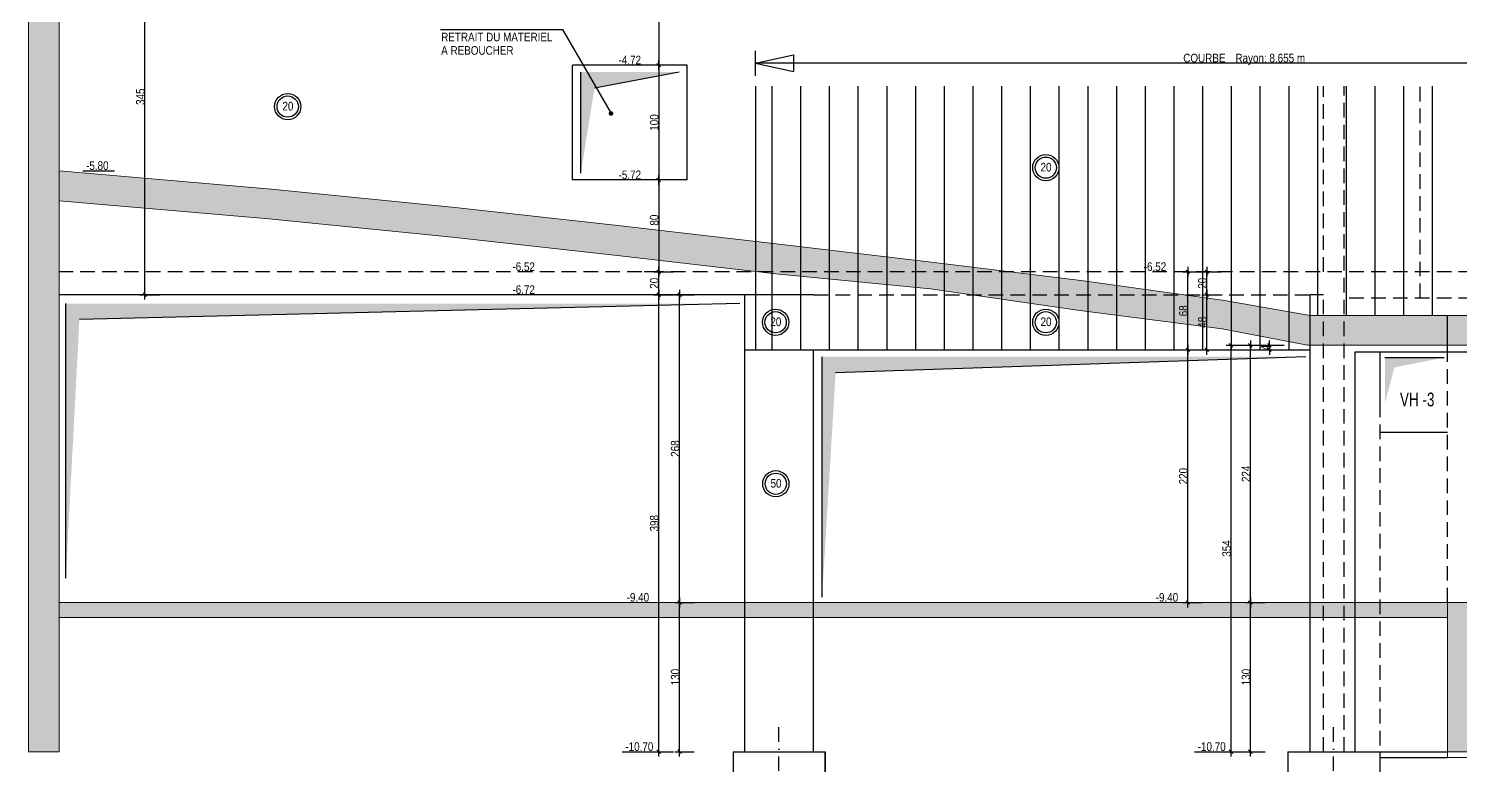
# Model space of a CAD drawing. Header units: metres. Extents: x 21407 to 29089, y -142450 to -138250.
# Drawn here: x 24736 to 27229, y -141115 to -139832 of the extents above; entities that cross this region are included whole.
import ezdxf

# ---------------------------------------------------------------- set-up
doc = ezdxf.new("R2010")
doc.units = ezdxf.units.M
doc.header["$PDMODE"] = 65
doc.linetypes.add('CACHEx2', pattern=[19.05, 12.7, -6.35])
doc.linetypes.add('TIRETPTX2', pattern=[50.8, 25.4, -12.7, 0, -12.7])
for name, color, linetype in [('01_cote_gen', 4, 'Continuous'), ('01_isolant ext', 2, 'TIRETPTX2'), ('01_linteaux', 3, 'Continuous'), ('01_murs_coup', 5, 'Continuous'), ('01_poch_BN', 9, 'Continuous'), ('01_poch_murs', 251, 'Continuous'), ('01_texte', 230, 'Continuous'), ('AA_COTES', 2, 'Continuous')]:
    doc.layers.add(name, color=color, linetype=linetype)
doc.styles.add('MATTE_TXT', font='arial.ttf')
doc.styles.add('STYLE2', font='ARIALN.TTF')
doc.dimstyles.new('JB25', dxfattribs={"dimscale": 0.1, "dimtxt": 150, "dimasz": 17, "dimexe": 0.1, "dimexo": 0.1, "dimgap": 0.09, "dimtad": 1, "dimdec": 1, "dimlfac": 0.5, "dimdsep": 46, "dimtxsty": 'STYLE2', "dimblk1": 'BOND_G', "dimblk2": 'BOND_D', "dimsah": 1, "dimcen": 1.5, "dimdle": 0.01, "dimse1": 1, "dimse2": 1, "dimclrd": 4, "dimclre": 2, "dimclrt": 5, "dimadec": 0, "dimazin": 0, "dimtfac": 2.333333, "dimtdec": 1, "dimtix": 1, "dimtmove": 2, "dimatfit": 3, "dimldrblk": 'BOND_G', "dimfxl": 1, "dimtolj": 1, "dimtzin": 0, "dimarcsym": 0})

# ---------------------------------------------------------------- blocks, each defined once
blk = doc.blocks.new('BOND_G')
at = {"layer": 'AA_COTES', "color": 0}
for p, q in [((0, -5), (0, 15)), ((5, 0), (-5, 0)), ((1.8, 1.8), (-1.8, -1.8))]:
    blk.add_line(p, q, dxfattribs=at)
blk = doc.blocks.new('BOND_D')
at = {"layer": 'AA_COTES', "color": 0}
for p, q in [((5, 0), (-5, 0)), ((-1.8, -1.8), (1.8, 1.8)), ((0, 5), (0, -15))]:
    blk.add_line(p, q, dxfattribs=at)
blk = doc.blocks.new('*D86')
at = {"layer": '01_cote_gen', "color": 4, "lineweight": -2, "transparency": 16777216}
blk.add_line((26863.7, -140829.6), (26863.7, -140385), dxfattribs=at)
at = {"layer": 'DEFPOINTS', "color": 0, "lineweight": 0, "transparency": 16777216}
for p in [(26863.7, -140383.3), (26925.3, -140383.3), (26930.3, -140831.3)]:
    blk.add_point(p, dxfattribs=at)
at = {"layer": '01_cote_gen', "color": 4, "lineweight": -2, "transparency": 16777216, "xscale": 1.7, "yscale": 1.7, "zscale": 1.7}
for name, p, rotation in [('BOND_D', (26863.7, -140383.3), 90), ('BOND_G', (26863.7, -140831.3), 270)]:
    blk.add_blockref(name, p, dxfattribs=dict(at, rotation=rotation))
at = {"layer": '01_cote_gen', "color": 5, "lineweight": 0, "transparency": 16777216, "insert": (26856.1, -140607.3), "char_height": 15, "attachment_point": 5, "rotation": 90, "style": 'STYLE2'}
blk.add_mtext('\\A1;224', dxfattribs=at)
blk = doc.blocks.new('*D87')
at = {"layer": '01_cote_gen', "color": 4, "lineweight": -2, "transparency": 16777216}
blk.add_line((25869.7, -140829.6), (25869.7, -140297), dxfattribs=at)
at = {"layer": 'DEFPOINTS', "color": 0, "lineweight": 0, "transparency": 16777216}
for p in [(25869.7, -140295.3), (25924.5, -140295.3), (25983, -140831.3)]:
    blk.add_point(p, dxfattribs=at)
at = {"layer": '01_cote_gen', "color": 4, "lineweight": -2, "transparency": 16777216, "xscale": 1.7, "yscale": 1.7, "zscale": 1.7}
for name, p, rotation in [('BOND_D', (25869.7, -140295.3), 90), ('BOND_G', (25869.7, -140831.3), 270)]:
    blk.add_blockref(name, p, dxfattribs=dict(at, rotation=rotation))
at = {"layer": '01_cote_gen', "color": 5, "lineweight": 0, "transparency": 16777216, "insert": (25862.1, -140563.3), "char_height": 15, "attachment_point": 5, "rotation": 90, "style": 'STYLE2'}
blk.add_mtext('\\A1;268', dxfattribs=at)
blk = doc.blocks.new('*D88')
at = {"layer": '01_cote_gen', "color": 4, "lineweight": -2, "transparency": 16777216}
blk.add_line((27296.1, -140397), (27296.1, -140533.6), dxfattribs=at)
at = {"layer": 'DEFPOINTS', "color": 0, "lineweight": 0, "transparency": 16777216}
for p in [(27296.9, -140395.3), (27207, -140535.3), (27296.1, -140535.3)]:
    blk.add_point(p, dxfattribs=at)
at = {"layer": '01_cote_gen', "color": 4, "lineweight": -2, "transparency": 16777216, "xscale": 1.7, "yscale": 1.7, "zscale": 1.7}
for name, p, rotation in [('BOND_G', (27296.1, -140395.3), 90), ('BOND_D', (27296.1, -140535.3), 270)]:
    blk.add_blockref(name, p, dxfattribs=dict(at, rotation=rotation))
at = {"layer": '01_cote_gen', "color": 5, "lineweight": 0, "transparency": 16777216, "insert": (27288.4, -140465.3), "char_height": 15, "attachment_point": 5, "rotation": 90, "style": 'STYLE2'}
blk.add_mtext('\\A1;70', dxfattribs=at)
blk = doc.blocks.new('*D95')
at = {"layer": '01_cote_gen', "color": 4, "lineweight": -2, "transparency": 16777216}
blk.add_line((25869.7, -141089.6), (25869.7, -140833), dxfattribs=at)
at = {"layer": 'DEFPOINTS', "color": 0, "lineweight": 0, "transparency": 16777216}
for p in [(25869.7, -140831.3), (25948.4, -140831.3), (26017, -141091.3)]:
    blk.add_point(p, dxfattribs=at)
at = {"layer": '01_cote_gen', "color": 4, "lineweight": -2, "transparency": 16777216, "xscale": 1.7, "yscale": 1.7, "zscale": 1.7}
for name, p, rotation in [('BOND_D', (25869.7, -140831.3), 90), ('BOND_G', (25869.7, -141091.3), 270)]:
    blk.add_blockref(name, p, dxfattribs=dict(at, rotation=rotation))
at = {"layer": '01_cote_gen', "color": 5, "lineweight": 0, "transparency": 16777216, "insert": (25862.1, -140961.3), "char_height": 15, "attachment_point": 5, "rotation": 90, "style": 'STYLE2'}
blk.add_mtext('\\A1;130', dxfattribs=at)
blk = doc.blocks.new('*D96')
at = {"layer": '01_cote_gen', "color": 4, "lineweight": -2, "transparency": 16777216}
blk.add_line((25833.3, -141089.6), (25833.3, -140297), dxfattribs=at)
at = {"layer": 'DEFPOINTS', "color": 0, "lineweight": 0, "transparency": 16777216}
for p in [(25833.3, -140295.3), (25983, -140295.3), (25963, -141091.3)]:
    blk.add_point(p, dxfattribs=at)
at = {"layer": '01_cote_gen', "color": 4, "lineweight": -2, "transparency": 16777216, "xscale": 1.7, "yscale": 1.7, "zscale": 1.7}
for name, p, rotation in [('BOND_D', (25833.3, -140295.3), 90), ('BOND_G', (25833.3, -141091.3), 270)]:
    blk.add_blockref(name, p, dxfattribs=dict(at, rotation=rotation))
at = {"layer": '01_cote_gen', "color": 5, "lineweight": 0, "transparency": 16777216, "insert": (25825.6, -140693.3), "char_height": 15, "attachment_point": 5, "rotation": 90, "style": 'STYLE2'}
blk.add_mtext('\\A1;398', dxfattribs=at)
blk = doc.blocks.new('*D97')
at = {"layer": '01_cote_gen', "color": 4, "lineweight": -2, "transparency": 16777216}
blk.add_line((26863.7, -141089.6), (26863.7, -140833), dxfattribs=at)
at = {"layer": 'DEFPOINTS', "color": 0, "lineweight": 0, "transparency": 16777216}
for p in [(26863.7, -140831.3), (26889.2, -140831.3), (26930.3, -141091.3)]:
    blk.add_point(p, dxfattribs=at)
at = {"layer": '01_cote_gen', "color": 4, "lineweight": -2, "transparency": 16777216, "xscale": 1.7, "yscale": 1.7, "zscale": 1.7}
for name, p, rotation in [('BOND_D', (26863.7, -140831.3), 90), ('BOND_G', (26863.7, -141091.3), 270)]:
    blk.add_blockref(name, p, dxfattribs=dict(at, rotation=rotation))
at = {"layer": '01_cote_gen', "color": 5, "lineweight": 0, "transparency": 16777216, "insert": (26856, -140961.3), "char_height": 15, "attachment_point": 5, "rotation": 90, "style": 'STYLE2'}
blk.add_mtext('\\A1;130', dxfattribs=at)
blk = doc.blocks.new('*D98')
at = {"layer": '01_cote_gen', "color": 4, "lineweight": -2, "transparency": 16777216}
blk.add_line((26830, -141089.6), (26830, -140385), dxfattribs=at)
at = {"layer": 'DEFPOINTS', "color": 0, "lineweight": 0, "transparency": 16777216}
for p in [(26830, -140383.3), (26889.2, -140383.3), (26889.2, -141091.3)]:
    blk.add_point(p, dxfattribs=at)
at = {"layer": '01_cote_gen', "color": 4, "lineweight": -2, "transparency": 16777216, "xscale": 1.7, "yscale": 1.7, "zscale": 1.7}
for name, p, rotation in [('BOND_D', (26830, -140383.3), 90), ('BOND_G', (26830, -141091.3), 270)]:
    blk.add_blockref(name, p, dxfattribs=dict(at, rotation=rotation))
at = {"layer": '01_cote_gen', "color": 5, "lineweight": 0, "transparency": 16777216, "insert": (26822.4, -140737.3), "char_height": 15, "attachment_point": 5, "rotation": 90, "style": 'STYLE2'}
blk.add_mtext('\\A1;354', dxfattribs=at)
blk = doc.blocks.new('*D99')
at = {"layer": '01_cote_gen', "color": 4, "lineweight": -2, "transparency": 16777216}
for p, q in [((26896.9, -140381.6), (26896.9, -140379.9)), ((26896.9, -140383.3), (26896.9, -140391.3)), ((26896.9, -140393), (26896.9, -140394.7))]:
    blk.add_line(p, q, dxfattribs=at)
at = {"layer": 'DEFPOINTS', "color": 0, "lineweight": 0, "transparency": 16777216}
for p in [(26896.9, -140391.3), (26968, -140383.3), (26968, -140391.3)]:
    blk.add_point(p, dxfattribs=at)
at = {"layer": '01_cote_gen', "color": 4, "lineweight": -2, "transparency": 16777216, "xscale": 1.7, "yscale": 1.7, "zscale": 1.7}
for name, p, rotation in [('BOND_G', (26896.9, -140383.3), 270), ('BOND_D', (26896.9, -140391.3), 90)]:
    blk.add_blockref(name, p, dxfattribs=dict(at, rotation=rotation))
at = {"layer": '01_cote_gen', "color": 5, "lineweight": 0, "transparency": 16777216, "insert": (26889.4, -140387.3), "char_height": 15, "attachment_point": 5, "rotation": 90, "style": 'STYLE2'}
blk.add_mtext('\\A1;4', dxfattribs=at)
blk = doc.blocks.new('*D100')
at = {"layer": '01_cote_gen', "color": 4, "lineweight": -2, "transparency": 16777216}
blk.add_line((26754.6, -140829.6), (26754.6, -140393), dxfattribs=at)
at = {"layer": 'DEFPOINTS', "color": 0, "lineweight": 0, "transparency": 16777216}
for p in [(26754.6, -140391.3), (26775.1, -140391.3), (26765.3, -140831.3)]:
    blk.add_point(p, dxfattribs=at)
at = {"layer": '01_cote_gen', "color": 4, "lineweight": -2, "transparency": 16777216, "xscale": 1.7, "yscale": 1.7, "zscale": 1.7}
for name, p, rotation in [('BOND_D', (26754.6, -140391.3), 90), ('BOND_G', (26754.6, -140831.3), 270)]:
    blk.add_blockref(name, p, dxfattribs=dict(at, rotation=rotation))
at = {"layer": '01_cote_gen', "color": 5, "lineweight": 0, "transparency": 16777216, "insert": (26747, -140611.3), "char_height": 15, "attachment_point": 5, "rotation": 90, "style": 'STYLE2'}
blk.add_mtext('\\A1;220', dxfattribs=at)
blk = doc.blocks.new('*D101')
at = {"layer": '01_cote_gen', "color": 4, "lineweight": -2, "transparency": 16777216}
blk.add_line((26754.6, -140389.6), (26754.6, -140257), dxfattribs=at)
at = {"layer": 'DEFPOINTS', "color": 0, "lineweight": 0, "transparency": 16777216}
for p in [(26754.6, -140255.3), (26790.7, -140255.3), (26780.1, -140391.3)]:
    blk.add_point(p, dxfattribs=at)
at = {"layer": '01_cote_gen', "color": 4, "lineweight": -2, "transparency": 16777216, "xscale": 1.7, "yscale": 1.7, "zscale": 1.7}
for name, p, rotation in [('BOND_D', (26754.6, -140255.3), 90), ('BOND_G', (26754.6, -140391.3), 270)]:
    blk.add_blockref(name, p, dxfattribs=dict(at, rotation=rotation))
at = {"layer": '01_cote_gen', "color": 5, "lineweight": 0, "transparency": 16777216, "insert": (26747, -140323.3), "char_height": 15, "attachment_point": 5, "rotation": 90, "style": 'STYLE2'}
blk.add_mtext('\\A1;68', dxfattribs=at)
blk = doc.blocks.new('*D102')
at = {"layer": '01_cote_gen', "color": 4, "lineweight": -2, "transparency": 16777216}
blk.add_line((26787.8, -140389.6), (26787.8, -140297), dxfattribs=at)
at = {"layer": 'DEFPOINTS', "color": 0, "lineweight": 0, "transparency": 16777216}
for p in [(26787.8, -140295.3), (26852.1, -140295.3), (26791.7, -140391.3)]:
    blk.add_point(p, dxfattribs=at)
at = {"layer": '01_cote_gen', "color": 4, "lineweight": -2, "transparency": 16777216, "xscale": 1.7, "yscale": 1.7, "zscale": 1.7}
for name, p, rotation in [('BOND_D', (26787.8, -140295.3), 90), ('BOND_G', (26787.8, -140391.3), 270)]:
    blk.add_blockref(name, p, dxfattribs=dict(at, rotation=rotation))
at = {"layer": '01_cote_gen', "color": 5, "lineweight": 0, "transparency": 16777216, "insert": (26780.1, -140343.3), "char_height": 15, "attachment_point": 5, "rotation": 90, "style": 'STYLE2'}
blk.add_mtext('\\A1;48', dxfattribs=at)
blk = doc.blocks.new('*D103')
at = {"layer": '01_cote_gen', "color": 4, "lineweight": -2, "transparency": 16777216}
blk.add_line((26787.8, -140293.6), (26787.8, -140257), dxfattribs=at)
at = {"layer": 'DEFPOINTS', "color": 0, "lineweight": 0, "transparency": 16777216}
for p in [(26787.8, -140255.3), (26871.6, -140255.3), (26871.6, -140295.3)]:
    blk.add_point(p, dxfattribs=at)
at = {"layer": '01_cote_gen', "color": 4, "lineweight": -2, "transparency": 16777216, "xscale": 1.7, "yscale": 1.7, "zscale": 1.7}
for name, p, rotation in [('BOND_D', (26787.8, -140255.3), 90), ('BOND_G', (26787.8, -140295.3), 270)]:
    blk.add_blockref(name, p, dxfattribs=dict(at, rotation=rotation))
at = {"layer": '01_cote_gen', "color": 5, "lineweight": 0, "transparency": 16777216, "insert": (26780.1, -140275.3), "char_height": 15, "attachment_point": 5, "rotation": 90, "style": 'STYLE2'}
blk.add_mtext('\\A1;20', dxfattribs=at)
blk = doc.blocks.new('*D104')
at = {"layer": '01_cote_gen', "color": 4, "lineweight": -2, "transparency": 16777216}
blk.add_line((25833.3, -140293.6), (25833.3, -140257), dxfattribs=at)
at = {"layer": 'DEFPOINTS', "color": 0, "lineweight": 0, "transparency": 16777216}
for p in [(25833.3, -140255.3), (25850.4, -140255.3), (25850.4, -140295.3)]:
    blk.add_point(p, dxfattribs=at)
at = {"layer": '01_cote_gen', "color": 4, "lineweight": -2, "transparency": 16777216, "xscale": 1.7, "yscale": 1.7, "zscale": 1.7}
for name, p, rotation in [('BOND_D', (25833.3, -140255.3), 90), ('BOND_G', (25833.3, -140295.3), 270)]:
    blk.add_blockref(name, p, dxfattribs=dict(at, rotation=rotation))
at = {"layer": '01_cote_gen', "color": 5, "lineweight": 0, "transparency": 16777216, "insert": (25825.6, -140275.3), "char_height": 15, "attachment_point": 5, "rotation": 90, "style": 'STYLE2'}
blk.add_mtext('\\A1;20', dxfattribs=at)
blk = doc.blocks.new('*D127')
at = {"layer": '01_cote_gen', "color": 4, "lineweight": -2, "transparency": 16777216}
blk.add_line((25833.3, -139647), (25833.3, -139893.6), dxfattribs=at)
at = {"layer": 'DEFPOINTS', "color": 0, "lineweight": 0, "transparency": 16777216}
for p in [(25830.4, -139645.3), (25830.4, -139895.3), (25833.3, -139895.3)]:
    blk.add_point(p, dxfattribs=at)
at = {"layer": '01_cote_gen', "color": 4, "lineweight": -2, "transparency": 16777216, "xscale": 1.7, "yscale": 1.7, "zscale": 1.7}
for name, p, rotation in [('BOND_G', (25833.3, -139645.3), 90), ('BOND_D', (25833.3, -139895.3), 270)]:
    blk.add_blockref(name, p, dxfattribs=dict(at, rotation=rotation))
at = {"layer": '01_cote_gen', "color": 5, "lineweight": 0, "transparency": 16777216, "insert": (25825.6, -139770.3), "char_height": 15, "attachment_point": 5, "rotation": 90, "style": 'STYLE2'}
blk.add_mtext('\\A1;125', dxfattribs=at)
blk = doc.blocks.new('*D128')
at = {"layer": '01_cote_gen', "color": 4, "lineweight": -2, "transparency": 16777216}
blk.add_line((25833.3, -139897), (25833.3, -140093.6), dxfattribs=at)
at = {"layer": 'DEFPOINTS', "color": 0, "lineweight": 0, "transparency": 16777216}
for p in [(25783, -139895.3), (25805.2, -140095.3), (25833.3, -140095.3)]:
    blk.add_point(p, dxfattribs=at)
at = {"layer": '01_cote_gen', "color": 4, "lineweight": -2, "transparency": 16777216, "xscale": 1.7, "yscale": 1.7, "zscale": 1.7}
for name, p, rotation in [('BOND_G', (25833.3, -139895.3), 90), ('BOND_D', (25833.3, -140095.3), 270)]:
    blk.add_blockref(name, p, dxfattribs=dict(at, rotation=rotation))
at = {"layer": '01_cote_gen', "color": 5, "lineweight": 0, "transparency": 16777216, "insert": (25825.6, -139995.3), "char_height": 15, "attachment_point": 5, "rotation": 90, "style": 'STYLE2'}
blk.add_mtext('\\A1;100', dxfattribs=at)
blk = doc.blocks.new('*D129')
at = {"layer": '01_cote_gen', "color": 4, "lineweight": -2, "transparency": 16777216}
blk.add_line((25833.3, -140097), (25833.3, -140253.6), dxfattribs=at)
at = {"layer": 'DEFPOINTS', "color": 0, "lineweight": 0, "transparency": 16777216}
for p in [(25859.1, -140095.3), (25833.3, -140255.3), (25841.8, -140255.3)]:
    blk.add_point(p, dxfattribs=at)
at = {"layer": '01_cote_gen', "color": 4, "lineweight": -2, "transparency": 16777216, "xscale": 1.7, "yscale": 1.7, "zscale": 1.7}
for name, p, rotation in [('BOND_G', (25833.3, -140095.3), 90), ('BOND_D', (25833.3, -140255.3), 270)]:
    blk.add_blockref(name, p, dxfattribs=dict(at, rotation=rotation))
at = {"layer": '01_cote_gen', "color": 5, "lineweight": 0, "transparency": 16777216, "insert": (25825.6, -140165.3), "char_height": 15, "attachment_point": 5, "rotation": 90, "style": 'STYLE2'}
blk.add_mtext('\\A1;80', dxfattribs=at)
blk = doc.blocks.new('*D133')
at = {"layer": '01_cote_gen', "color": 4, "lineweight": -2, "transparency": 16777216}
blk.add_line((24938.4, -140293.6), (24938.4, -139607), dxfattribs=at)
at = {"layer": 'DEFPOINTS', "color": 0, "lineweight": 0, "transparency": 16777216}
for p in [(24938.4, -139605.3), (24984.4, -139605.3), (24944.5, -140295.3)]:
    blk.add_point(p, dxfattribs=at)
at = {"layer": '01_cote_gen', "color": 4, "lineweight": -2, "transparency": 16777216, "xscale": 1.7, "yscale": 1.7, "zscale": 1.7}
for name, p, rotation in [('BOND_D', (24938.4, -139605.3), 90), ('BOND_G', (24938.4, -140295.3), 270)]:
    blk.add_blockref(name, p, dxfattribs=dict(at, rotation=rotation))
at = {"layer": '01_cote_gen', "color": 5, "lineweight": 0, "transparency": 16777216, "insert": (24930.7, -139950.3), "char_height": 15, "attachment_point": 5, "rotation": 90, "style": 'STYLE2'}
blk.add_mtext('\\A1;345', dxfattribs=at)

msp = doc.modelspace()

# ---------------------------------------------------------------- hatches: boundary and pattern name
at = {"layer": '01_poch_BN', "lineweight": 0}
h = msp.add_hatch(color=256, dxfattribs=at)
h.dxf.hatch_style = 1
h.paths.add_polyline_path([(27781.52, -139932.07), (27741.52, -139932.07), (27741.52, -140255.31), (27781.52, -140255.31)])
h.paths.add_polyline_path([(24789.02, -139257.31), (24736.02, -139257.31), (24736.02, -141091.31), (24789.02, -141091.31)])
h.paths.add_polyline_path([(27207.02, -140831.31), (24789.02, -140831.31), (24789.02, -140857.31), (27207.02, -140857.31)])
h.paths.add_polyline_path([(27525.41, -140383.31), (27525.41, -140331.31), (26968.03, -140331.31), (26821.51, -140306.08), (26573.02, -140271.31), (26313.02, -140239.31), (26043.02, -140207.31), (25767.02, -140175.31), (25479.02, -140143.31), (25159.02, -140111.31), (24789.02, -140079.31), (24789.02, -140131.51), (25154.19, -140163.09), (25473.56, -140195.02), (25761.15, -140226.98), (26036.96, -140258.96), (26306.78, -140284.94), (26566.54, -140322.91), (26814.78, -140354.68), (26963.06, -140383.31)])
h.paths.add_polyline_path([(27741.52, -140331.31), (27741.52, -140383.31), (27741.52, -140395.31), (27841.52, -140395.31), (27841.52, -140301.31), (27900.03, -140301.31), (27900.03, -140255.31), (27741.52, -140255.31)])
h = msp.add_hatch(color=256, dxfattribs=at)
h.dxf.hatch_style = 1
h.paths.add_polyline_path([(27900.03, -140831.31), (27781.52, -140831.31), (27741.52, -140831.31), (27207.02, -140831.31), (27207.02, -141091.31), (27371.52, -141091.31), (27741.52, -141091.31), (27741.52, -141051.31), (27243.02, -141051.31), (27243.02, -140871.31), (27741.52, -140871.31), (27741.52, -140891.31), (27781.52, -140891.31), (27781.52, -140871.31), (27900.03, -140871.31)])
h.paths.add_polyline_path([(27781.52, -141031.31), (27741.52, -141031.31), (27741.52, -141274.37), (27781.52, -141274.37)])

# ---------------------------------------------------------------- linework, layer by layer
at = {"layer": '01_isolant ext'}
for p, q in [((26042.29, -141379.31), (26042.29, -141031.73)), ((26042.65, -141379.31), (26042.65, -141031.73)), ((27008.65, -141379.31), (27008.65, -141031.73))]:
    msp.add_line(p, q, dxfattribs=at)
at = {"layer": '01_linteaux'}
for p, q in [((25683.02, -140095.31), (25683.02, -139895.31)), ((25883.02, -139895.31), (25683.02, -139895.31)), ((25883.02, -140095.31), (25883.02, -139895.31)), ((25883.02, -140095.31), (25683.02, -140095.31)), ((26103.02, -140295.31), (24789.02, -140295.31)), ((25983.02, -141091.31), (25983.02, -140295.31)), ((26968.03, -141091.31), (26968.03, -140295.31)), ((27207.02, -140401.31), (27207.02, -140331.31)), ((25983.02, -140391.31), (26968.03, -140391.31)), ((26103.02, -141091.31), (26103.02, -140391.31)), ((27045.52, -140395.31), (27045.52, -141091.31)), ((27525.41, -140395.31), (27045.52, -140395.31)), ((27089.01, -140395.31), (27089.01, -140483.31)), ((27207.02, -140535.31), (27089.01, -140535.31)), ((25962.65, -141091.31), (26122.65, -141091.31)), ((25962.65, -141091.31), (25962.65, -141231.31)), ((25963.02, -141091.31), (26123.01, -141091.31)), ((25963.02, -141091.31), (25963.02, -141231.31)), ((26122.65, -141091.31), (26122.65, -141231.31)), ((26123.01, -141091.31), (26123.01, -141231.31)), ((26929.02, -141091.31), (27089.01, -141091.31)), ((26929.02, -141091.31), (26929.02, -141231.31)), ((27027.02, -141091.31), (27207.02, -141091.31)), ((27089.01, -141091.31), (27089.01, -141231.31)), ((27089.01, -141101.31), (27207.02, -141101.31))]:
    msp.add_line(p, q, dxfattribs=at)
at = {"layer": '01_linteaux', "linetype": 'CACHEx2', "ltscale": 2}
for p, q in [((26991.02, -140255.31), (26991.02, -139932.07)), ((27027.02, -141091.31), (27027.02, -139932.07)), ((27159.52, -140301.31), (27159.52, -139932.07)), ((27480.32, -140255.31), (24789.02, -140255.31)), ((26103.02, -140295.31), (26968.03, -140295.31)), ((26991.02, -140295.31), (26968.03, -140295.31)), ((26991.02, -141091.31), (26991.02, -140295.31)), ((27480.32, -140301.31), (27027.02, -140301.31)), ((27207.02, -140831.31), (27207.02, -140331.31)), ((27089.01, -140483.31), (27089.01, -141091.31))]:
    msp.add_line(p, q, dxfattribs=at)
at = {"layer": '01_murs_coup', "linetype": 'Continuous', "lineweight": 5}
for p, q in [((24789.02, -141091.31), (24789.02, -139137.31)), ((24736.02, -141091.31), (24736.02, -139257.31)), ((25159.02, -140111.31), (24789.02, -140079.31)), ((25479.02, -140143.31), (25159.02, -140111.31)), ((25154.19, -140163.09), (24789.02, -140131.51)), ((25767.02, -140175.31), (25479.02, -140143.31)), ((25473.56, -140195.02), (25154.19, -140163.09)), ((25761.15, -140226.98), (25473.56, -140195.02)), ((26043.02, -140207.31), (25767.02, -140175.31)), ((26313.02, -140239.31), (26043.02, -140207.31)), ((26036.96, -140258.96), (25761.15, -140226.98)), ((26573.02, -140271.31), (26313.02, -140239.31)), ((26306.78, -140284.94), (26036.96, -140258.96)), ((26818.4, -140305.54), (26573.02, -140271.31)), ((26566.54, -140322.91), (26306.78, -140284.94)), ((26814.78, -140354.68), (26566.54, -140322.91)), ((26968.03, -140331.31), (26818.4, -140305.54)), ((26968.03, -140331.31), (27525.41, -140331.31)), ((26963.06, -140383.31), (26814.78, -140354.68)), ((26963.06, -140383.31), (27525.41, -140383.31)), ((24789.02, -140831.31), (27207.02, -140831.31)), ((27207.02, -140831.31), (27207.02, -141101.31)), ((27207.02, -140831.31), (27741.52, -140831.31)), ((24789.02, -140857.31), (27207.02, -140857.31)), ((27207.02, -141091.31), (27371.52, -141091.31)), ((27207.02, -141101.31), (27371.52, -141101.31))]:
    msp.add_line(p, q, dxfattribs=at)
at = {"layer": '01_poch_BN', "lineweight": 0}
msp.add_line((24736.02, -141091.31), (24789.02, -141091.31), dxfattribs=at)
at = {"layer": '01_poch_murs', "ltscale": 3}
for p, q in [((25697.72, -140083.32), (25697.72, -139907.42)), ((25868.9, -139907.42), (25721.37, -139935.27)), ((24800.77, -140788.88), (24800.77, -140310.75)), ((25974.64, -140310.75), (24824.42, -140338.6)), ((26117.72, -140822.05), (26117.72, -140403.42)), ((26960.33, -140403.42), (26141.37, -140431.27))]:
    msp.add_line(p, q, dxfattribs=at)
at = {"layer": '01_poch_murs'}
for p, q in [((26001.83, -139932.07), (26001.83, -140391.31)), ((26030.32, -139932.07), (26030.32, -140391.31)), ((26080.32, -139932.07), (26080.32, -140391.31)), ((26130.32, -139932.07), (26130.32, -140391.31)), ((26180.32, -139932.07), (26180.32, -140391.31)), ((26230.32, -139932.07), (26230.32, -140391.31)), ((26280.32, -139932.07), (26280.32, -140391.31)), ((26330.32, -139932.07), (26330.32, -140391.31)), ((26380.32, -139932.07), (26380.32, -140391.31)), ((26430.32, -139932.07), (26430.32, -140391.31)), ((26480.32, -139932.07), (26480.32, -140391.31)), ((26530.32, -139932.07), (26530.32, -140391.31)), ((26580.32, -139932.07), (26580.32, -140391.31)), ((26630.32, -139932.07), (26630.32, -140391.31)), ((26680.32, -139932.07), (26680.32, -140391.31)), ((26730.32, -139932.07), (26730.32, -140391.31)), ((26780.32, -139932.07), (26780.32, -140391.31)), ((26830.32, -139932.07), (26830.32, -140391.31)), ((26880.32, -139932.07), (26880.32, -140391.31)), ((26930.32, -139932.07), (26930.32, -140391.31)), ((26980.32, -139932.07), (26980.32, -140331.31)), ((27030.32, -139932.07), (27030.32, -140331.31)), ((27080.32, -139932.07), (27080.32, -140331.31)), ((27130.32, -139932.07), (27130.32, -140331.31)), ((27180.32, -139932.07), (27180.32, -140331.31)), ((27097.85, -140404.79), (27201.03, -140404.79))]:
    msp.add_line(p, q, dxfattribs=at)
at = {"layer": '01_poch_murs', "ltscale": 3}
for points in [[(25697.72, -140083.32), (25697.72, -139907.42), (25721.37, -139935.27)], [(25697.72, -139907.42), (25868.9, -139907.42), (25721.37, -139935.27)], [(24800.77, -140788.88), (24800.77, -140310.75), (24824.42, -140338.6)], [(24800.77, -140310.75), (25974.64, -140310.75), (24824.42, -140338.6)], [(26117.72, -140822.05), (26117.72, -140403.42), (26141.37, -140431.27)], [(26117.72, -140403.42), (26960.33, -140403.42), (26141.37, -140431.27)]]:
    msp.add_solid(points, dxfattribs=at)
at = {"layer": '01_poch_murs'}
for points in [[(27097.85, -140483.84), (27097.85, -140404.79), (27114.49, -140421.7)], [(27097.85, -140404.79), (27201.03, -140404.79), (27114.49, -140421.7)]]:
    msp.add_solid(points, dxfattribs=at)
at = {"layer": '01_texte'}
for p, q in [((25453.2, -139833.43), (25665.56, -139833.43)), ((25665.56, -139833.43), (25750.2, -139979.56)), ((26001.83, -139913.85), (26001.83, -139870.24)), ((26001.83, -139892.05), (26067.9, -139877.53)), ((27480.32, -139892.05), (26001.83, -139892.05)), ((26001.83, -139892.05), (26067.9, -139906.56)), ((26067.9, -139877.53), (26067.9, -139906.56)), ((24830.62, -140079.31), (24885.65, -140079.31)), ((25769.77, -141091.31), (25824.8, -141091.31)), ((26766.52, -141091.31), (26821.55, -141091.31))]:
    msp.add_line(p, q, dxfattribs=at)
at = {"layer": '01_texte', "const_width": 4, "flags": 128}
msp.add_lwpolyline([(25748.2, -139979.56, 1), (25752.2, -139979.56, 1)], format="xyb", close=True, dxfattribs=at)
at = {"layer": '01_texte'}
for centre, radius in [((25187.18, -139967.52), 22.87), ((25187.18, -139967.52), 18.51), ((26507.4, -140073.87), 22.87), ((26507.4, -140073.87), 18.51), ((26036.87, -140343.18), 22.87), ((26507.4, -140343.18), 22.87), ((26036.87, -140343.18), 18.51), ((26507.4, -140343.18), 18.51), ((26037.2, -140624.56), 22.87), ((26037.2, -140624.56), 18.51)]:
    msp.add_circle(centre, radius, dxfattribs=at)

# ---------------------------------------------------------------- texts
at = {"layer": '01_texte', "style": 'STYLE2'}
for s, p in [('RETRAIT DU MATERIEL', (25454.46, -139853.86)), ('A REBOUCHER', (25454.46, -139877.2)), ('-4.72', (25763.32, -139893.87)), ('COURBE', (26746.77, -139890.52)), ('Rayon: 8.655 m', (26837.67, -139890.52)), ('20', (25177.98, -139974.24)), ('-5.80', (24836.03, -140077.87)), ('20', (26498.2, -140080.59)), ('-5.72', (25763.32, -140093.87)), ('-6.52', (25578.53, -140253.87)), ('-6.52', (26677.86, -140253.87)), ('-6.72', (25578.53, -140293.87)), ('20', (26027.66, -140349.9)), ('20', (26498.2, -140349.9)), ('50', (26027.99, -140631.28)), ('-9.40', (25777.46, -140829.87)), ('-9.40', (26698.79, -140829.87)), ('-10.70', (25775.18, -141089.87)), ('-10.70', (26771.93, -141089.87))]:
    msp.add_text(s, height=15, dxfattribs=at).set_placement(p)
at = {"layer": '01_texte', "style": 'MATTE_TXT', "width": 0.7}
msp.add_text('VH -3', height=24, dxfattribs=at).set_placement((27124.15, -140489.72))

# ---------------------------------------------------------------- dimensions: what is measured, and where the dimension line sits
at = {"layer": '01_cote_gen', "lineweight": 0}
for base, p1, p2, picture, middle in [((24938.4, -139605.31), (24944.53, -140295.31), (24984.38, -139605.31), '*D133', (24930.73, -139950.31)), ((25833.3, -139895.31), (25830.36, -139645.31), (25830.36, -139895.31), '*D127', (25825.63, -139770.31)), ((25833.3, -140095.31), (25783.02, -139895.31), (25805.2, -140095.31), '*D128', (25825.63, -139995.31)), ((25833.3, -140255.31), (25850.43, -140295.31), (25850.43, -140255.31), '*D104', (25825.63, -140275.31)), ((26754.62, -140255.31), (26780.12, -140391.31), (26790.68, -140255.31), '*D101', (26746.95, -140323.31)), ((26787.76, -140255.31), (26871.58, -140295.31), (26871.58, -140255.31), '*D103', (26780.09, -140275.31)), ((25833.3, -140295.31), (25963.02, -141091.31), (25983.02, -140295.31), '*D96', (25825.63, -140693.31)), ((25869.75, -140295.31), (25983.02, -140831.31), (25924.48, -140295.31), '*D87', (25862.08, -140563.31)), ((26787.76, -140295.31), (26791.66, -140391.31), (26852.09, -140295.31), '*D102', (26780.09, -140343.31)), ((26754.62, -140391.31), (26765.34, -140831.31), (26775.09, -140391.31), '*D100', (26746.95, -140611.31)), ((26830.05, -140383.31), (26889.16, -141091.31), (26889.16, -140383.31), '*D98', (26822.38, -140737.31)), ((26863.66, -140383.31), (26930.27, -140831.31), (26925.29, -140383.31), '*D86', (26856.12, -140607.31)), ((26896.93, -140391.31), (26968.03, -140383.31), (26968.03, -140391.31), '*D99', (26889.42, -140387.31)), ((27296.05, -140535.31), (27296.92, -140395.31), (27207.02, -140535.31), '*D88', (27288.39, -140465.31)), ((25869.75, -140831.31), (26017.04, -141091.31), (25948.37, -140831.31), '*D95', (25862.08, -140961.31)), ((26863.66, -140831.31), (26930.27, -141091.31), (26889.16, -140831.31), '*D97', (26855.99, -140961.31))]:
    dim = msp.add_linear_dim(base=base, p1=p1, p2=p2, angle=90, dimstyle='JB25', dxfattribs=at)
    dim.commit()
    dim.dimension.update_dxf_attribs({"geometry": picture, "text_midpoint": middle})
dim = msp.add_linear_dim(base=(25833.3, -140255.31), p1=(25859.13, -140095.31), p2=(25841.8, -140255.31), angle=90, dimstyle='JB25', dxfattribs=at)
dim.commit()
dim.dimension.update_dxf_attribs({"geometry": '*D129', "text_midpoint": (25825.63, -140165.26), "dimtype": 160})

doc.saveas('drawing.dxf')
